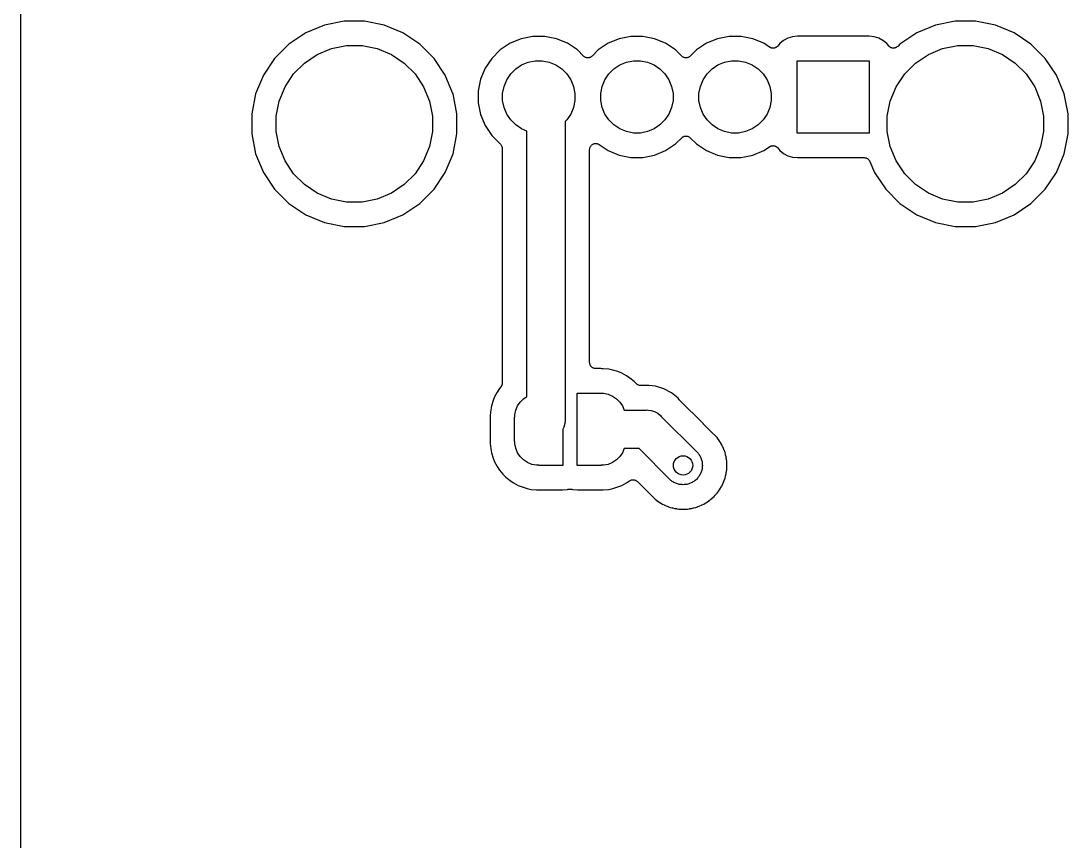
# Model space of a CAD drawing. Extents: x 1.79 to 9.66, y -5.89 to -1.5.
# Drawn here: x 2.297 to 3.154, y -4.829 to -4.158 of the extents above; entities that cross this region are included whole.
import ezdxf

# ---------------------------------------------------------------- set-up
doc = ezdxf.new("R2010")
doc.units = 0
doc.header["$MEASUREMENT"] = 0
doc.layers.add('BLACK', color=7, linetype='CONTINUOUS')

msp = doc.modelspace()

# ---------------------------------------------------------------- linework, layer by layer
at = {"layer": 'BLACK', "linetype": 'CONTINUOUS'}
for p, q in [((2.29684, -5.48115), (2.29684, -1.90989)), ((2.54511, -4.16144), (2.52983, -4.16777)), ((2.56134, -4.15821), (2.54511, -4.16144)), ((2.57788, -4.15821), (2.56134, -4.15821)), ((2.5941, -4.16144), (2.57788, -4.15821)), ((2.60938, -4.16777), (2.5941, -4.16144)), ((3.04511, -4.16144), (3.02983, -4.16777)), ((3.06134, -4.15821), (3.04511, -4.16144)), ((3.07788, -4.15821), (3.06134, -4.15821)), ((3.0941, -4.16144), (3.07788, -4.15821)), ((3.10938, -4.16777), (3.0941, -4.16144)), ((2.52983, -4.16777), (2.51607, -4.17696)), ((2.62314, -4.17696), (2.60938, -4.16777)), ((2.71563, -4.17066), (2.70606, -4.17256)), ((2.72538, -4.17066), (2.71563, -4.17066)), ((2.73495, -4.17256), (2.72538, -4.17066)), ((2.79594, -4.17066), (2.78637, -4.17256)), ((2.8057, -4.17066), (2.79594, -4.17066)), ((2.81527, -4.17256), (2.8057, -4.17066)), ((2.87626, -4.17066), (2.86669, -4.17256)), ((2.88601, -4.17066), (2.87626, -4.17066)), ((2.89558, -4.17256), (2.88601, -4.17066)), ((2.92423, -4.17209), (2.92076, -4.17395)), ((2.928, -4.17095), (2.92423, -4.17209)), ((2.93217, -4.17054), (2.928, -4.17095)), ((2.99073, -4.17054), (2.93217, -4.17054)), ((2.9949, -4.17095), (2.99073, -4.17054)), ((2.99867, -4.17209), (2.9949, -4.17095)), ((3.00214, -4.17395), (2.99867, -4.17209)), ((3.02983, -4.16777), (3.01607, -4.17696)), ((3.12314, -4.17696), (3.10938, -4.16777)), ((2.51607, -4.17696), (2.50438, -4.18866)), ((2.5393, -4.18549), (2.55095, -4.18067)), ((2.55095, -4.18067), (2.56331, -4.17821)), ((2.56331, -4.17821), (2.57591, -4.17821)), ((2.57591, -4.17821), (2.58827, -4.18067)), ((2.58827, -4.18067), (2.59991, -4.18549)), ((2.63483, -4.18866), (2.62314, -4.17696)), ((2.69704, -4.1763), (2.68893, -4.18172)), ((2.70606, -4.17256), (2.69704, -4.1763)), ((2.74396, -4.1763), (2.73495, -4.17256)), ((2.75208, -4.18172), (2.74396, -4.1763)), ((2.77736, -4.1763), (2.76925, -4.18172)), ((2.78637, -4.17256), (2.77736, -4.1763)), ((2.82428, -4.1763), (2.81527, -4.17256)), ((2.83239, -4.18172), (2.82428, -4.1763)), ((2.85767, -4.1763), (2.84956, -4.18172)), ((2.86669, -4.17256), (2.85767, -4.1763)), ((2.90459, -4.1763), (2.89558, -4.17256)), ((2.90938, -4.1795), (2.90459, -4.1763)), ((2.90958, -4.1796), (2.90938, -4.1795)), ((2.90976, -4.17973), (2.90958, -4.1796)), ((2.91001, -4.17983), (2.90976, -4.17973)), ((2.91024, -4.17996), (2.91001, -4.17983)), ((2.91045, -4.18002), (2.91024, -4.17996)), ((2.91066, -4.18011), (2.91045, -4.18002)), ((2.91092, -4.18016), (2.91066, -4.18011)), ((2.91117, -4.18024), (2.91092, -4.18016)), ((2.9114, -4.18026), (2.91117, -4.18024)), ((2.91162, -4.18031), (2.9114, -4.18026)), ((2.91188, -4.18031), (2.91162, -4.18031)), ((2.91214, -4.18034), (2.91188, -4.18031)), ((2.91237, -4.18032), (2.91214, -4.18034)), ((2.91259, -4.18032), (2.91237, -4.18032)), ((2.91285, -4.18027), (2.91259, -4.18032)), ((2.91311, -4.18024), (2.91285, -4.18027)), ((2.91333, -4.18018), (2.91311, -4.18024)), ((2.91355, -4.18014), (2.91333, -4.18018)), ((2.9138, -4.18004), (2.91355, -4.18014)), ((2.91405, -4.17997), (2.9138, -4.18004)), ((2.91425, -4.17986), (2.91405, -4.17997)), ((2.91446, -4.17978), (2.91425, -4.17986)), ((2.91468, -4.17963), (2.91446, -4.17978)), ((2.91491, -4.17951), (2.91468, -4.17963)), ((2.91509, -4.17937), (2.91491, -4.17951)), ((2.91528, -4.17924), (2.91509, -4.17937)), ((2.91547, -4.17906), (2.91528, -4.17924)), ((2.91567, -4.17889), (2.91547, -4.17906)), ((2.91581, -4.17872), (2.91567, -4.17889)), ((2.91598, -4.17856), (2.91581, -4.17872)), ((2.91602, -4.17851), (2.91598, -4.17856)), ((2.91771, -4.17645), (2.91602, -4.17851)), ((2.92076, -4.17395), (2.91771, -4.17645)), ((3.00519, -4.17645), (3.00214, -4.17395)), ((3.00682, -4.17845), (3.00519, -4.17645)), ((3.00699, -4.17861), (3.00682, -4.17845)), ((3.00713, -4.17878), (3.00699, -4.17861)), ((3.00733, -4.17895), (3.00713, -4.17878)), ((3.00751, -4.17914), (3.00733, -4.17895)), ((3.0077, -4.17926), (3.00751, -4.17914)), ((3.00788, -4.17941), (3.0077, -4.17926)), ((3.00811, -4.17953), (3.00788, -4.17941)), ((3.00832, -4.17968), (3.00811, -4.17953)), ((3.00854, -4.17977), (3.00832, -4.17968)), ((3.00874, -4.17988), (3.00854, -4.17977)), ((3.00898, -4.17995), (3.00874, -4.17988)), ((3.00923, -4.18006), (3.00898, -4.17995)), ((3.00945, -4.1801), (3.00923, -4.18006)), ((3.00967, -4.18017), (3.00945, -4.1801)), ((3.00993, -4.1802), (3.00967, -4.18017)), ((3.01018, -4.18025), (3.00993, -4.1802)), ((3.01041, -4.18025), (3.01018, -4.18025)), ((3.01064, -4.18027), (3.01041, -4.18025)), ((3.0109, -4.18025), (3.01064, -4.18027)), ((3.01116, -4.18025), (3.0109, -4.18025)), ((3.01138, -4.18021), (3.01116, -4.18025)), ((3.01161, -4.18019), (3.01138, -4.18021)), ((3.01186, -4.18012), (3.01161, -4.18019)), ((3.01212, -4.18007), (3.01186, -4.18012)), ((3.01233, -4.17998), (3.01212, -4.18007)), ((3.01255, -4.17992), (3.01233, -4.17998)), ((3.01278, -4.1798), (3.01255, -4.17992)), ((3.01302, -4.1797), (3.01278, -4.1798)), ((3.01321, -4.17957), (3.01302, -4.1797)), ((3.01341, -4.17947), (3.01321, -4.17957)), ((3.01362, -4.1793), (3.01341, -4.17947)), ((3.01383, -4.17916), (3.01362, -4.1793)), ((3.014, -4.179), (3.01383, -4.17916)), ((3.01418, -4.17886), (3.014, -4.179)), ((3.01423, -4.17881), (3.01418, -4.17886)), ((3.01607, -4.17696), (3.01423, -4.17881)), ((3.0393, -4.18549), (3.05095, -4.18067)), ((3.05095, -4.18067), (3.06331, -4.17821)), ((3.06331, -4.17821), (3.07591, -4.17821)), ((3.07591, -4.17821), (3.08827, -4.18067)), ((3.08827, -4.18067), (3.09991, -4.18549)), ((3.13483, -4.18866), (3.12314, -4.17696)), ((2.50438, -4.18866), (2.49519, -4.20241)), ((2.52882, -4.1925), (2.5393, -4.18549)), ((2.59991, -4.18549), (2.61039, -4.1925)), ((2.64403, -4.20241), (2.63483, -4.18866)), ((2.68203, -4.18862), (2.67661, -4.19673)), ((2.68893, -4.18172), (2.68203, -4.18862)), ((2.75713, -4.18677), (2.75208, -4.18172)), ((2.75749, -4.18707), (2.75713, -4.18677)), ((2.75785, -4.18737), (2.75749, -4.18707)), ((2.75787, -4.18738), (2.75785, -4.18737)), ((2.75788, -4.18739), (2.75787, -4.18738)), ((2.75829, -4.18761), (2.75788, -4.18739)), ((2.75871, -4.18784), (2.75829, -4.18761)), ((2.75872, -4.18784), (2.75871, -4.18784)), ((2.75874, -4.18785), (2.75872, -4.18784)), ((2.75919, -4.18799), (2.75874, -4.18785)), ((2.75964, -4.18813), (2.75919, -4.18799)), ((2.75966, -4.18813), (2.75964, -4.18813)), ((2.75967, -4.18813), (2.75966, -4.18813)), ((2.76014, -4.18818), (2.75967, -4.18813)), ((2.76061, -4.18823), (2.76014, -4.18818)), ((2.76063, -4.18823), (2.76061, -4.18823)), ((2.76064, -4.18823), (2.76063, -4.18823)), ((2.76111, -4.18819), (2.76064, -4.18823)), ((2.76158, -4.18815), (2.76111, -4.18819)), ((2.7616, -4.18814), (2.76158, -4.18815)), ((2.76162, -4.18814), (2.7616, -4.18814)), ((2.76206, -4.18801), (2.76162, -4.18814)), ((2.76252, -4.18788), (2.76206, -4.18801)), ((2.76253, -4.18787), (2.76252, -4.18788)), ((2.76255, -4.18786), (2.76253, -4.18787)), ((2.76297, -4.18764), (2.76255, -4.18786)), ((2.76338, -4.18743), (2.76297, -4.18764)), ((2.7634, -4.18742), (2.76338, -4.18743)), ((2.76341, -4.18741), (2.7634, -4.18742)), ((2.76378, -4.18711), (2.76341, -4.18741)), ((2.76415, -4.18682), (2.76378, -4.18711)), ((2.76417, -4.18679), (2.76415, -4.18682)), ((2.7642, -4.18677), (2.76417, -4.18679)), ((2.76417, -4.18679), (2.76417, -4.18679)), ((2.76417, -4.18679), (2.76417, -4.18679)), ((2.76925, -4.18172), (2.7642, -4.18677)), ((2.83744, -4.18677), (2.83239, -4.18172)), ((2.8378, -4.18707), (2.83744, -4.18677)), ((2.83817, -4.18737), (2.8378, -4.18707)), ((2.83818, -4.18738), (2.83817, -4.18737)), ((2.83819, -4.18739), (2.83818, -4.18738)), ((2.83861, -4.18761), (2.83819, -4.18739)), ((2.83902, -4.18784), (2.83861, -4.18761)), ((2.83904, -4.18784), (2.83902, -4.18784)), ((2.83905, -4.18785), (2.83904, -4.18784)), ((2.8395, -4.18799), (2.83905, -4.18785)), ((2.83995, -4.18813), (2.8395, -4.18799)), ((2.83997, -4.18813), (2.83995, -4.18813)), ((2.83999, -4.18813), (2.83997, -4.18813)), ((2.84045, -4.18818), (2.83999, -4.18813)), ((2.84092, -4.18823), (2.84045, -4.18818)), ((2.84094, -4.18823), (2.84092, -4.18823)), ((2.84096, -4.18823), (2.84094, -4.18823)), ((2.84142, -4.18819), (2.84096, -4.18823)), ((2.8419, -4.18815), (2.84142, -4.18819)), ((2.84191, -4.18814), (2.8419, -4.18815)), ((2.84193, -4.18814), (2.84191, -4.18814)), ((2.84238, -4.18801), (2.84193, -4.18814)), ((2.84283, -4.18788), (2.84238, -4.18801)), ((2.84285, -4.18787), (2.84283, -4.18788)), ((2.84287, -4.18786), (2.84285, -4.18787)), ((2.84328, -4.18764), (2.84287, -4.18786)), ((2.8437, -4.18743), (2.84328, -4.18764)), ((2.84371, -4.18742), (2.8437, -4.18743)), ((2.84373, -4.18741), (2.84371, -4.18742)), ((2.84409, -4.18711), (2.84373, -4.18741)), ((2.84446, -4.18682), (2.84409, -4.18711)), ((2.84449, -4.18679), (2.84446, -4.18682)), ((2.84451, -4.18677), (2.84449, -4.18679)), ((2.84449, -4.18679), (2.84449, -4.18679)), ((2.84449, -4.18679), (2.84449, -4.18679)), ((2.84956, -4.18172), (2.84451, -4.18677)), ((3.02882, -4.1925), (3.0393, -4.18549)), ((3.09991, -4.18549), (3.11039, -4.1925)), ((3.14403, -4.20241), (3.13483, -4.18866)), ((2.51991, -4.20141), (2.52882, -4.1925)), ((2.61039, -4.1925), (2.6193, -4.20141)), ((2.67661, -4.19673), (2.67288, -4.20574)), ((2.69757, -4.20137), (2.70168, -4.19725)), ((2.70168, -4.19725), (2.70652, -4.19402)), ((2.70652, -4.19402), (2.71189, -4.1918)), ((2.71189, -4.1918), (2.7176, -4.19066)), ((2.7176, -4.19066), (2.72341, -4.19066)), ((2.72341, -4.19066), (2.72912, -4.1918)), ((2.72912, -4.1918), (2.73449, -4.19402)), ((2.73449, -4.19402), (2.73933, -4.19725)), ((2.73933, -4.19725), (2.74344, -4.20137)), ((2.77788, -4.20137), (2.782, -4.19725)), ((2.782, -4.19725), (2.78683, -4.19402)), ((2.78683, -4.19402), (2.79221, -4.1918)), ((2.79221, -4.1918), (2.79791, -4.19066)), ((2.79791, -4.19066), (2.80373, -4.19066)), ((2.80373, -4.19066), (2.80943, -4.1918)), ((2.80943, -4.1918), (2.81481, -4.19402)), ((2.81481, -4.19402), (2.81964, -4.19725)), ((2.81964, -4.19725), (2.82375, -4.20137)), ((2.8582, -4.20137), (2.86231, -4.19725)), ((2.86231, -4.19725), (2.86715, -4.19402)), ((2.86715, -4.19402), (2.87252, -4.1918)), ((2.87252, -4.1918), (2.87823, -4.19066)), ((2.87823, -4.19066), (2.88404, -4.19066)), ((2.88404, -4.19066), (2.88975, -4.1918)), ((2.88975, -4.1918), (2.89512, -4.19402)), ((2.89512, -4.19402), (2.89996, -4.19725)), ((2.89996, -4.19725), (2.90407, -4.20137)), ((2.93192, -4.24972), (2.93192, -4.19066)), ((2.93192, -4.19066), (2.99098, -4.19066)), ((2.99098, -4.19066), (2.99098, -4.24972)), ((3.01991, -4.20141), (3.02882, -4.1925)), ((3.11039, -4.1925), (3.1193, -4.20141)), ((2.49519, -4.20241), (2.48886, -4.21769)), ((2.51291, -4.21188), (2.51991, -4.20141)), ((2.6193, -4.20141), (2.6263, -4.21188)), ((2.64996, -4.21673), (2.64403, -4.20241)), ((2.67288, -4.20574), (2.67098, -4.21531)), ((2.69211, -4.21158), (2.69434, -4.2062)), ((2.69434, -4.2062), (2.69757, -4.20137)), ((2.74344, -4.20137), (2.74667, -4.2062)), ((2.74667, -4.2062), (2.7489, -4.21158)), ((2.77243, -4.21158), (2.77465, -4.2062)), ((2.77465, -4.2062), (2.77788, -4.20137)), ((2.82375, -4.20137), (2.82699, -4.2062)), ((2.82699, -4.2062), (2.82921, -4.21158)), ((2.85274, -4.21158), (2.85497, -4.2062)), ((2.85497, -4.2062), (2.8582, -4.20137)), ((2.90407, -4.20137), (2.9073, -4.2062)), ((2.9073, -4.2062), (2.90953, -4.21158)), ((3.01291, -4.21188), (3.01991, -4.20141)), ((3.1193, -4.20141), (3.1263, -4.21188)), ((3.15036, -4.21769), (3.14403, -4.20241)), ((2.50809, -4.22353), (2.51291, -4.21188)), ((2.6263, -4.21188), (2.63112, -4.22353)), ((2.69098, -4.21728), (2.69211, -4.21158)), ((2.7489, -4.21158), (2.75003, -4.21728)), ((2.77129, -4.21728), (2.77243, -4.21158)), ((2.82921, -4.21158), (2.83035, -4.21728)), ((2.85161, -4.21728), (2.85274, -4.21158)), ((2.90953, -4.21158), (2.91066, -4.21728)), ((3.00809, -4.22353), (3.01291, -4.21188)), ((3.1263, -4.21188), (3.13112, -4.22353)), ((2.48886, -4.21769), (2.48563, -4.23392)), ((2.50563, -4.23589), (2.50809, -4.22353)), ((2.63112, -4.22353), (2.63358, -4.23589)), ((2.65036, -4.21769), (2.64996, -4.21673)), ((2.64996, -4.21673), (2.64996, -4.21673)), ((2.65358, -4.23392), (2.65036, -4.21769)), ((2.67098, -4.21531), (2.67098, -4.22507)), ((2.69098, -4.2231), (2.69098, -4.21728)), ((2.69211, -4.2288), (2.69098, -4.2231)), ((2.75003, -4.2231), (2.7489, -4.2288)), ((2.75003, -4.21728), (2.75003, -4.2231)), ((2.77129, -4.2231), (2.77129, -4.21728)), ((2.77243, -4.2288), (2.77129, -4.2231)), ((2.83035, -4.2231), (2.82921, -4.2288)), ((2.83035, -4.21728), (2.83035, -4.2231)), ((2.85161, -4.2231), (2.85161, -4.21728)), ((2.85274, -4.2288), (2.85161, -4.2231)), ((2.91066, -4.2231), (2.90953, -4.2288)), ((2.91066, -4.21728), (2.91066, -4.2231)), ((3.00563, -4.23589), (3.00809, -4.22353)), ((3.13112, -4.22353), (3.13358, -4.23589)), ((3.15358, -4.23392), (3.15036, -4.21769)), ((2.67098, -4.22507), (2.67288, -4.23464)), ((2.69434, -4.23418), (2.69211, -4.2288)), ((2.7489, -4.2288), (2.74667, -4.23418)), ((2.77465, -4.23418), (2.77243, -4.2288)), ((2.82921, -4.2288), (2.82699, -4.23418)), ((2.85497, -4.23418), (2.85274, -4.2288)), ((2.90953, -4.2288), (2.9073, -4.23418)), ((2.48563, -4.23392), (2.48563, -4.25046)), ((2.50563, -4.24849), (2.50563, -4.23589)), ((2.63358, -4.23589), (2.63358, -4.24849)), ((2.65358, -4.25046), (2.65358, -4.23392)), ((2.67288, -4.23464), (2.67661, -4.24365)), ((2.69757, -4.23901), (2.69434, -4.23418)), ((2.70168, -4.24312), (2.69757, -4.23901)), ((2.74344, -4.23901), (2.74213, -4.24033)), ((2.74213, -4.24033), (2.74213, -4.48503)), ((2.74667, -4.23418), (2.74344, -4.23901)), ((2.77788, -4.23901), (2.77465, -4.23418)), ((2.782, -4.24312), (2.77788, -4.23901)), ((2.82375, -4.23901), (2.81964, -4.24312)), ((2.82699, -4.23418), (2.82375, -4.23901)), ((2.8582, -4.23901), (2.85497, -4.23418)), ((2.86231, -4.24312), (2.8582, -4.23901)), ((2.90407, -4.23901), (2.89996, -4.24312)), ((2.9073, -4.23418), (2.90407, -4.23901)), ((3.00563, -4.24849), (3.00563, -4.23589)), ((3.13358, -4.23589), (3.13358, -4.24849)), ((3.15358, -4.25046), (3.15358, -4.23392)), ((2.50809, -4.26085), (2.50563, -4.24849)), ((2.63358, -4.24849), (2.63112, -4.26085)), ((2.67661, -4.24365), (2.68203, -4.25176)), ((2.70652, -4.24636), (2.70168, -4.24312)), ((2.71063, -4.24806), (2.70652, -4.24636)), ((2.71063, -4.4653), (2.71063, -4.24806)), ((2.78683, -4.24636), (2.782, -4.24312)), ((2.79221, -4.24858), (2.78683, -4.24636)), ((2.79791, -4.24972), (2.79221, -4.24858)), ((2.80943, -4.24858), (2.80373, -4.24972)), ((2.81481, -4.24636), (2.80943, -4.24858)), ((2.81964, -4.24312), (2.81481, -4.24636)), ((2.86715, -4.24636), (2.86231, -4.24312)), ((2.87252, -4.24858), (2.86715, -4.24636)), ((2.87823, -4.24972), (2.87252, -4.24858)), ((2.88975, -4.24858), (2.88404, -4.24972)), ((2.89512, -4.24636), (2.88975, -4.24858)), ((2.89996, -4.24312), (2.89512, -4.24636)), ((3.00809, -4.26085), (3.00563, -4.24849)), ((3.13358, -4.24849), (3.13112, -4.26085)), ((2.48563, -4.25046), (2.48886, -4.26668)), ((2.65036, -4.26668), (2.65358, -4.25046)), ((2.68203, -4.25176), (2.68917, -4.25889)), ((2.80373, -4.24972), (2.79791, -4.24972)), ((2.83239, -4.25866), (2.83744, -4.25361)), ((2.83744, -4.25361), (2.83746, -4.25359)), ((2.83746, -4.25359), (2.83747, -4.25358)), ((2.83747, -4.25358), (2.83749, -4.25356)), ((2.83747, -4.25358), (2.83747, -4.25358)), ((2.83749, -4.25356), (2.83786, -4.25327)), ((2.83786, -4.25327), (2.83822, -4.25297)), ((2.83822, -4.25297), (2.83824, -4.25296)), ((2.83824, -4.25296), (2.83825, -4.25295)), ((2.83825, -4.25295), (2.83867, -4.25274)), ((2.83867, -4.25274), (2.83909, -4.25252)), ((2.83909, -4.25252), (2.8391, -4.25251)), ((2.8391, -4.25251), (2.83912, -4.2525)), ((2.83912, -4.2525), (2.83957, -4.25237)), ((2.83957, -4.25237), (2.84002, -4.25224)), ((2.84002, -4.25224), (2.84004, -4.25224)), ((2.84004, -4.25224), (2.84006, -4.25223)), ((2.84006, -4.25223), (2.84053, -4.25219)), ((2.84053, -4.25219), (2.84099, -4.25215)), ((2.84099, -4.25215), (2.84101, -4.25215)), ((2.84101, -4.25215), (2.84103, -4.25215)), ((2.84103, -4.25215), (2.84149, -4.2522)), ((2.84149, -4.2522), (2.84196, -4.25224)), ((2.84196, -4.25224), (2.84198, -4.25225)), ((2.84198, -4.25225), (2.842, -4.25225)), ((2.842, -4.25225), (2.84245, -4.25239)), ((2.84245, -4.25239), (2.8429, -4.25253)), ((2.8429, -4.25253), (2.84291, -4.25254)), ((2.84291, -4.25254), (2.84293, -4.25254)), ((2.84293, -4.25254), (2.84334, -4.25277)), ((2.84334, -4.25277), (2.84376, -4.25299)), ((2.84376, -4.25299), (2.84377, -4.253)), ((2.84377, -4.253), (2.84379, -4.25301)), ((2.84379, -4.25301), (2.84414, -4.25331)), ((2.84414, -4.25331), (2.84451, -4.25361)), ((2.84451, -4.25361), (2.84956, -4.25866)), ((2.88404, -4.24972), (2.87823, -4.24972)), ((2.99098, -4.24972), (2.93192, -4.24972)), ((3.15036, -4.26668), (3.15358, -4.25046)), ((2.51291, -4.27249), (2.50809, -4.26085)), ((2.63112, -4.26085), (2.6263, -4.27249)), ((2.68917, -4.25889), (2.68918, -4.2589)), ((2.68918, -4.2589), (2.68918, -4.25891)), ((2.68918, -4.25891), (2.68918, -4.25891)), ((2.68918, -4.25891), (2.68921, -4.25894)), ((2.68921, -4.25894), (2.6895, -4.2593)), ((2.6895, -4.2593), (2.68979, -4.25966)), ((2.68979, -4.25966), (2.68981, -4.25968)), ((2.68981, -4.25968), (2.68982, -4.25971)), ((2.68982, -4.25971), (2.69004, -4.26012)), ((2.69004, -4.26012), (2.69025, -4.26052)), ((2.69025, -4.26052), (2.69026, -4.26055)), ((2.69026, -4.26055), (2.69027, -4.26057)), ((2.69027, -4.26057), (2.6904, -4.26102)), ((2.6904, -4.26102), (2.69053, -4.26146)), ((2.69053, -4.26146), (2.69054, -4.26148)), ((2.69054, -4.26148), (2.69054, -4.26151)), ((2.69054, -4.26151), (2.69058, -4.26197)), ((2.69058, -4.26197), (2.69063, -4.26243)), ((2.69063, -4.26243), (2.69063, -4.4543)), ((2.76213, -4.26319), (2.76218, -4.2627)), ((2.76213, -4.26321), (2.76213, -4.26319)), ((2.76213, -4.26326), (2.76213, -4.26321)), ((2.76213, -4.26321), (2.76213, -4.26321)), ((2.76213, -4.26321), (2.76213, -4.26321)), ((2.76213, -4.43748), (2.76213, -4.26326)), ((2.76218, -4.2627), (2.76223, -4.26224)), ((2.76223, -4.26223), (2.76224, -4.26222)), ((2.76223, -4.26224), (2.76223, -4.26223)), ((2.76224, -4.26222), (2.76238, -4.26175)), ((2.76238, -4.26175), (2.76252, -4.26131)), ((2.76252, -4.26131), (2.76253, -4.2613)), ((2.76253, -4.26129), (2.76276, -4.26086)), ((2.76253, -4.2613), (2.76253, -4.26129)), ((2.76276, -4.26086), (2.76299, -4.26045)), ((2.76299, -4.26045), (2.763, -4.26044)), ((2.763, -4.26043), (2.76331, -4.26006)), ((2.763, -4.26044), (2.763, -4.26043)), ((2.76331, -4.26006), (2.76361, -4.2597)), ((2.76361, -4.2597), (2.76362, -4.25969)), ((2.76362, -4.25969), (2.76363, -4.25968)), ((2.76363, -4.25968), (2.764, -4.25939)), ((2.764, -4.25939), (2.76437, -4.25908)), ((2.76437, -4.25908), (2.76438, -4.25908)), ((2.76438, -4.25908), (2.76439, -4.25907)), ((2.76439, -4.25907), (2.76481, -4.25885)), ((2.76481, -4.25885), (2.76523, -4.25863)), ((2.76523, -4.25863), (2.76524, -4.25862)), ((2.76524, -4.25862), (2.76525, -4.25862)), ((2.76525, -4.25862), (2.76571, -4.25849)), ((2.76571, -4.25849), (2.76617, -4.25835)), ((2.76617, -4.25835), (2.76618, -4.25835)), ((2.76618, -4.25835), (2.76619, -4.25834)), ((2.76619, -4.25834), (2.76666, -4.2583)), ((2.76666, -4.2583), (2.76714, -4.25826)), ((2.76714, -4.25826), (2.76715, -4.25826)), ((2.76715, -4.25826), (2.76716, -4.25826)), ((2.76716, -4.25826), (2.76763, -4.25831)), ((2.76763, -4.25831), (2.76811, -4.25835)), ((2.76811, -4.25835), (2.76812, -4.25836)), ((2.76812, -4.25836), (2.76813, -4.25836)), ((2.76813, -4.25836), (2.76859, -4.2585)), ((2.76859, -4.2585), (2.76904, -4.25864)), ((2.76904, -4.25864), (2.76905, -4.25864)), ((2.76905, -4.25864), (2.76906, -4.25865)), ((2.76906, -4.25865), (2.76949, -4.25887)), ((2.76949, -4.25887), (2.7699, -4.2591)), ((2.7699, -4.2591), (2.77736, -4.26408)), ((2.77736, -4.26408), (2.78637, -4.26781)), ((2.81527, -4.26781), (2.82428, -4.26408)), ((2.82428, -4.26408), (2.83239, -4.25866)), ((2.84956, -4.25866), (2.85767, -4.26408)), ((2.85767, -4.26408), (2.86669, -4.26781)), ((2.89558, -4.26781), (2.90459, -4.26408)), ((2.90459, -4.26408), (2.90938, -4.26088)), ((2.90938, -4.26088), (2.90944, -4.26084)), ((2.90944, -4.26084), (2.90964, -4.26074)), ((2.90964, -4.26074), (2.90983, -4.26062)), ((2.90983, -4.26062), (2.91007, -4.26052)), ((2.91007, -4.26052), (2.9103, -4.2604)), ((2.9103, -4.2604), (2.91052, -4.26033)), ((2.91052, -4.26033), (2.91073, -4.26025)), ((2.91073, -4.26025), (2.91099, -4.2602)), ((2.91099, -4.2602), (2.91124, -4.26012)), ((2.91124, -4.26012), (2.91147, -4.26011)), ((2.91147, -4.26011), (2.91169, -4.26006)), ((2.91169, -4.26006), (2.91195, -4.26006)), ((2.91195, -4.26006), (2.91221, -4.26004)), ((2.91221, -4.26004), (2.91244, -4.26007)), ((2.91244, -4.26007), (2.91266, -4.26007)), ((2.91266, -4.26007), (2.91292, -4.26012)), ((2.91292, -4.26012), (2.91318, -4.26015)), ((2.91318, -4.26015), (2.9134, -4.26021)), ((2.9134, -4.26021), (2.91362, -4.26026)), ((2.91362, -4.26026), (2.91386, -4.26036)), ((2.91386, -4.26036), (2.91411, -4.26044)), ((2.91411, -4.26044), (2.91431, -4.26055)), ((2.91431, -4.26055), (2.91452, -4.26063)), ((2.91452, -4.26063), (2.91474, -4.26078)), ((2.91474, -4.26078), (2.91497, -4.26091)), ((2.91497, -4.26091), (2.91514, -4.26105)), ((2.91514, -4.26105), (2.91533, -4.26118)), ((2.91533, -4.26118), (2.91552, -4.26136)), ((2.91552, -4.26136), (2.91572, -4.26153)), ((2.91572, -4.26153), (2.91586, -4.26171)), ((2.91586, -4.26171), (2.91602, -4.26187)), ((2.91602, -4.26187), (2.91771, -4.26393)), ((2.91771, -4.26393), (2.92076, -4.26643)), ((2.92076, -4.26643), (2.92423, -4.26828)), ((3.01291, -4.27249), (3.00809, -4.26085)), ((3.13112, -4.26085), (3.1263, -4.27249)), ((2.48886, -4.26668), (2.49519, -4.28197)), ((2.51991, -4.28297), (2.51291, -4.27249)), ((2.6263, -4.27249), (2.6193, -4.28297)), ((2.64403, -4.28197), (2.65036, -4.26668)), ((2.78637, -4.26781), (2.79594, -4.26972)), ((2.79594, -4.26972), (2.8057, -4.26972)), ((2.8057, -4.26972), (2.81527, -4.26781)), ((2.86669, -4.26781), (2.87626, -4.26972)), ((2.87626, -4.26972), (2.88601, -4.26972)), ((2.88601, -4.26972), (2.89558, -4.26781)), ((2.92423, -4.26828), (2.928, -4.26943)), ((2.928, -4.26943), (2.93217, -4.26984)), ((2.93217, -4.26984), (2.98682, -4.26984)), ((2.98682, -4.26984), (2.98685, -4.26984)), ((2.98685, -4.26984), (2.98685, -4.26984)), ((2.98685, -4.26984), (2.98685, -4.26984)), ((2.98685, -4.26984), (2.98689, -4.26984)), ((2.98689, -4.26984), (2.98736, -4.26989)), ((2.98736, -4.26989), (2.98782, -4.26994)), ((2.98782, -4.26994), (2.98784, -4.26994)), ((2.98784, -4.26994), (2.98786, -4.26995)), ((2.98786, -4.26995), (2.98831, -4.27009)), ((2.98831, -4.27009), (2.98875, -4.27022)), ((2.98875, -4.27022), (2.98877, -4.27024)), ((2.98877, -4.27024), (2.98879, -4.27024)), ((2.98879, -4.27024), (2.9892, -4.27047)), ((2.9892, -4.27047), (2.98961, -4.27069)), ((2.98961, -4.27069), (2.98963, -4.2707)), ((2.98963, -4.2707), (2.98965, -4.27071)), ((2.98965, -4.27071), (2.99, -4.27101)), ((2.99, -4.27101), (2.99036, -4.27131)), ((2.99036, -4.27131), (2.99038, -4.27133)), ((2.99038, -4.27133), (2.99039, -4.27134)), ((2.99039, -4.27134), (2.99069, -4.2717)), ((2.99069, -4.2717), (2.99098, -4.27206)), ((2.99098, -4.27206), (2.99099, -4.27208)), ((2.99099, -4.27208), (2.99101, -4.2721)), ((2.99101, -4.2721), (2.99122, -4.27251)), ((2.99122, -4.27251), (2.99144, -4.27292)), ((2.99144, -4.27292), (2.99519, -4.28197)), ((3.01991, -4.28297), (3.01291, -4.27249)), ((3.1263, -4.27249), (3.1193, -4.28297)), ((3.14403, -4.28197), (3.15036, -4.26668)), ((2.49519, -4.28197), (2.50438, -4.29572)), ((2.52882, -4.29188), (2.51991, -4.28297)), ((2.6193, -4.28297), (2.61039, -4.29188)), ((2.63483, -4.29572), (2.64403, -4.28197)), ((2.99519, -4.28197), (3.00438, -4.29572)), ((3.02882, -4.29188), (3.01991, -4.28297)), ((3.1193, -4.28297), (3.11039, -4.29188)), ((3.13483, -4.29572), (3.14403, -4.28197)), ((2.5393, -4.29888), (2.52882, -4.29188)), ((2.61039, -4.29188), (2.59991, -4.29888)), ((3.0393, -4.29888), (3.02882, -4.29188)), ((3.11039, -4.29188), (3.09991, -4.29888)), ((2.50438, -4.29572), (2.51607, -4.30742)), ((2.55095, -4.30371), (2.5393, -4.29888)), ((2.59991, -4.29888), (2.58827, -4.30371)), ((2.62314, -4.30742), (2.63483, -4.29572)), ((3.00438, -4.29572), (3.01607, -4.30742)), ((3.05095, -4.30371), (3.0393, -4.29888)), ((3.09991, -4.29888), (3.08827, -4.30371)), ((3.12314, -4.30742), (3.13483, -4.29572)), ((2.51607, -4.30742), (2.52983, -4.31661)), ((2.56331, -4.30617), (2.55095, -4.30371)), ((2.57591, -4.30617), (2.56331, -4.30617)), ((2.58827, -4.30371), (2.57591, -4.30617)), ((2.60938, -4.31661), (2.62314, -4.30742)), ((3.01607, -4.30742), (3.02983, -4.31661)), ((3.06331, -4.30617), (3.05095, -4.30371)), ((3.07591, -4.30617), (3.06331, -4.30617)), ((3.08827, -4.30371), (3.07591, -4.30617)), ((3.10938, -4.31661), (3.12314, -4.30742)), ((2.52983, -4.31661), (2.54511, -4.32294)), ((2.5941, -4.32294), (2.60938, -4.31661)), ((3.02983, -4.31661), (3.04511, -4.32294)), ((3.0941, -4.32294), (3.10938, -4.31661)), ((2.54511, -4.32294), (2.56134, -4.32617)), ((2.56134, -4.32617), (2.57788, -4.32617)), ((2.57788, -4.32617), (2.5941, -4.32294)), ((3.04511, -4.32294), (3.06134, -4.32617)), ((3.06134, -4.32617), (3.07788, -4.32617)), ((3.07788, -4.32617), (3.0941, -4.32294)), ((2.76217, -4.43795), (2.76213, -4.43748)), ((2.76221, -4.43841), (2.76217, -4.43795)), ((2.76222, -4.43843), (2.76221, -4.43841)), ((2.76222, -4.43845), (2.76222, -4.43843)), ((2.76236, -4.4389), (2.76222, -4.43845)), ((2.76249, -4.43935), (2.76236, -4.4389)), ((2.7625, -4.43937), (2.76249, -4.43935)), ((2.7625, -4.43938), (2.7625, -4.43937)), ((2.76272, -4.4398), (2.7625, -4.43938)), ((2.76294, -4.44022), (2.76272, -4.4398)), ((2.76295, -4.44023), (2.76294, -4.44022)), ((2.76296, -4.44024), (2.76295, -4.44023)), ((2.76326, -4.44061), (2.76296, -4.44024)), ((2.76355, -4.44098), (2.76326, -4.44061)), ((2.76357, -4.44099), (2.76355, -4.44098)), ((2.76358, -4.441), (2.76357, -4.44099)), ((2.76394, -4.4413), (2.76358, -4.441)), ((2.7643, -4.4416), (2.76394, -4.4413)), ((2.76432, -4.44161), (2.7643, -4.4416)), ((2.76433, -4.44162), (2.76432, -4.44161)), ((2.76474, -4.44185), (2.76433, -4.44162)), ((2.76516, -4.44207), (2.76474, -4.44185)), ((2.76517, -4.44208), (2.76516, -4.44207)), ((2.76519, -4.44209), (2.76517, -4.44208)), ((2.76564, -4.44223), (2.76519, -4.44209)), ((2.76609, -4.44237), (2.76564, -4.44223)), ((2.7661, -4.44237), (2.76609, -4.44237)), ((2.76612, -4.44238), (2.7661, -4.44237)), ((2.76659, -4.44242), (2.76612, -4.44238)), ((2.76706, -4.44248), (2.76659, -4.44242)), ((2.76709, -4.44248), (2.76706, -4.44248)), ((2.76713, -4.44248), (2.76709, -4.44248)), ((2.76709, -4.44248), (2.76709, -4.44248)), ((2.76709, -4.44248), (2.76709, -4.44248)), ((2.77141, -4.44248), (2.76713, -4.44248)), ((2.77213, -4.44255), (2.77141, -4.44248)), ((2.77234, -4.44255), (2.77213, -4.44255)), ((2.77255, -4.44257), (2.77234, -4.44255)), ((2.77262, -4.44257), (2.77255, -4.44257)), ((2.77334, -4.44257), (2.77262, -4.44257)), ((2.77775, -4.44301), (2.77334, -4.44257)), ((2.78105, -4.44366), (2.77775, -4.44301)), ((2.78529, -4.44495), (2.78105, -4.44366)), ((2.78841, -4.44624), (2.78529, -4.44495)), ((2.79232, -4.44833), (2.78841, -4.44624)), ((2.6906, -4.4548), (2.69055, -4.45507)), ((2.69061, -4.45459), (2.6906, -4.4548)), ((2.69063, -4.45437), (2.69061, -4.45459)), ((2.69063, -4.4543), (2.69063, -4.45437)), ((2.79512, -4.4502), (2.79232, -4.44833)), ((2.79854, -4.45301), (2.79512, -4.4502)), ((2.80044, -4.45491), (2.79854, -4.45301)), ((2.8008, -4.45521), (2.80044, -4.45491)), ((2.68652, -4.46162), (2.68443, -4.46553)), ((2.68839, -4.45882), (2.68652, -4.46162)), ((2.68949, -4.45747), (2.68839, -4.45882)), ((2.68962, -4.45729), (2.68949, -4.45747)), ((2.68976, -4.45713), (2.68962, -4.45729)), ((2.68989, -4.45689), (2.68976, -4.45713)), ((2.69004, -4.45666), (2.68989, -4.45689)), ((2.69012, -4.45646), (2.69004, -4.45666)), ((2.69023, -4.45627), (2.69012, -4.45646)), ((2.69031, -4.45601), (2.69023, -4.45627)), ((2.69041, -4.45576), (2.69031, -4.45601)), ((2.69045, -4.45555), (2.69041, -4.45576)), ((2.69052, -4.45534), (2.69045, -4.45555)), ((2.69055, -4.45507), (2.69052, -4.45534)), ((2.75197, -4.52165), (2.75197, -4.4626)), ((2.75197, -4.4626), (2.77165, -4.4626)), ((2.77165, -4.4626), (2.77165, -4.46269)), ((2.77165, -4.46269), (2.77358, -4.46269)), ((2.77358, -4.46269), (2.77737, -4.46345)), ((2.77737, -4.46345), (2.78093, -4.46492)), ((2.80115, -4.4555), (2.8008, -4.45521)), ((2.80118, -4.45552), (2.80115, -4.4555)), ((2.8012, -4.45553), (2.80118, -4.45552)), ((2.8016, -4.45575), (2.8012, -4.45553)), ((2.80201, -4.45597), (2.8016, -4.45575)), ((2.80203, -4.45598), (2.80201, -4.45597)), ((2.80206, -4.45599), (2.80203, -4.45598)), ((2.8025, -4.45613), (2.80206, -4.45599)), ((2.80294, -4.45627), (2.8025, -4.45613)), ((2.80297, -4.45627), (2.80294, -4.45627)), ((2.80299, -4.45628), (2.80297, -4.45627)), ((2.80345, -4.45633), (2.80299, -4.45628)), ((2.80391, -4.45638), (2.80345, -4.45633)), ((2.80396, -4.45638), (2.80391, -4.45638)), ((2.80398, -4.45638), (2.80396, -4.45638)), ((2.80396, -4.45638), (2.80396, -4.45638)), ((2.80396, -4.45638), (2.80396, -4.45638)), ((2.80705, -4.45638), (2.80398, -4.45638)), ((2.80726, -4.45636), (2.80705, -4.45638)), ((2.80747, -4.45636), (2.80726, -4.45636)), ((2.80754, -4.45635), (2.80747, -4.45636)), ((2.80906, -4.45621), (2.80754, -4.45635)), ((2.81057, -4.45635), (2.80906, -4.45621)), ((2.81606, -4.4569), (2.81057, -4.45635)), ((2.81057, -4.45635), (2.81057, -4.45635)), ((2.8228, -4.45894), (2.81606, -4.4569)), ((2.82901, -4.46226), (2.8228, -4.45894)), ((2.83446, -4.46673), (2.82901, -4.46226)), ((2.68314, -4.46864), (2.68185, -4.47288)), ((2.68443, -4.46553), (2.68314, -4.46864)), ((2.70311, -4.473), (2.70526, -4.4698)), ((2.70526, -4.4698), (2.70798, -4.46707)), ((2.70798, -4.46707), (2.71063, -4.4653)), ((2.78093, -4.46492), (2.78414, -4.46707)), ((2.78414, -4.46707), (2.78687, -4.4698)), ((2.78687, -4.4698), (2.78901, -4.473)), ((2.83542, -4.4679), (2.83446, -4.46673)), ((2.83557, -4.46805), (2.83542, -4.4679)), ((2.8357, -4.46821), (2.83557, -4.46805)), ((2.83575, -4.46826), (2.8357, -4.46821)), ((2.85527, -4.48778), (2.83575, -4.46826)), ((2.6812, -4.47619), (2.68076, -4.4806)), ((2.68076, -4.4806), (2.68076, -4.48132)), ((2.68185, -4.47288), (2.6812, -4.47619)), ((2.70088, -4.48035), (2.70164, -4.47657)), ((2.70088, -4.48228), (2.70088, -4.48035)), ((2.70164, -4.47657), (2.70311, -4.473)), ((2.78901, -4.473), (2.79041, -4.47638)), ((2.79041, -4.47638), (2.80828, -4.47638)), ((2.80828, -4.47638), (2.80906, -4.4763)), ((2.80906, -4.4763), (2.80983, -4.47638)), ((2.80983, -4.47638), (2.80983, -4.47638)), ((2.80983, -4.47638), (2.81214, -4.47661)), ((2.81214, -4.47661), (2.81511, -4.47751)), ((2.81511, -4.47751), (2.81785, -4.47897)), ((2.81785, -4.47897), (2.82024, -4.48094)), ((2.68074, -4.48181), (2.68067, -4.48253)), ((2.68067, -4.48253), (2.68067, -4.50172)), ((2.68076, -4.48139), (2.68074, -4.4816)), ((2.68074, -4.4816), (2.68074, -4.48181)), ((2.68076, -4.48132), (2.68076, -4.48139)), ((2.70079, -4.50197), (2.70079, -4.48228)), ((2.70079, -4.48228), (2.70088, -4.48228)), ((2.7419, -4.48734), (2.741, -4.49031)), ((2.74213, -4.48503), (2.7419, -4.48734)), ((2.82024, -4.48094), (2.82074, -4.48154)), ((2.82074, -4.48154), (2.85027, -4.51106)), ((2.85527, -4.48779), (2.85527, -4.48778)), ((2.86102, -4.49353), (2.85527, -4.48779)), ((2.741, -4.49031), (2.74016, -4.49188)), ((2.74016, -4.49188), (2.74016, -4.52165)), ((2.86102, -4.49354), (2.86102, -4.49353)), ((2.86635, -4.49887), (2.86102, -4.49354)), ((2.68067, -4.50172), (2.68074, -4.50244)), ((2.68074, -4.50244), (2.68074, -4.50251)), ((2.68074, -4.50251), (2.68074, -4.50272)), ((2.68074, -4.50272), (2.68076, -4.50293)), ((2.68076, -4.50293), (2.68076, -4.50365)), ((2.68076, -4.50365), (2.6812, -4.50806)), ((2.70088, -4.50197), (2.70079, -4.50197)), ((2.70088, -4.5039), (2.70088, -4.50197)), ((2.70164, -4.50768), (2.70088, -4.5039)), ((2.86719, -4.50013), (2.86635, -4.49887)), ((2.86733, -4.50029), (2.86719, -4.50013)), ((2.86744, -4.50047), (2.86733, -4.50029)), ((2.86749, -4.50052), (2.86744, -4.50047)), ((2.86845, -4.5017), (2.86749, -4.50052)), ((2.86917, -4.50304), (2.86845, -4.5017)), ((2.86928, -4.50321), (2.86917, -4.50304)), ((2.86938, -4.5034), (2.86928, -4.50321)), ((2.86942, -4.50346), (2.86938, -4.5034)), ((2.87026, -4.50472), (2.86942, -4.50346)), ((2.87084, -4.50612), (2.87026, -4.50472)), ((2.87094, -4.50631), (2.87084, -4.50612)), ((2.87102, -4.50651), (2.87094, -4.50631)), ((2.6812, -4.50806), (2.68185, -4.51137)), ((2.68185, -4.51137), (2.68314, -4.51561)), ((2.70311, -4.51125), (2.70164, -4.50768)), ((2.70526, -4.51446), (2.70311, -4.51125)), ((2.70798, -4.51719), (2.70526, -4.51446)), ((2.78687, -4.51446), (2.78414, -4.51719)), ((2.78901, -4.51125), (2.78687, -4.51446)), ((2.79041, -4.50787), (2.78901, -4.51125)), ((2.80253, -4.50787), (2.79041, -4.50787)), ((2.82799, -4.53334), (2.80253, -4.50787)), ((2.85027, -4.51106), (2.85027, -4.51107)), ((2.85027, -4.51107), (2.85081, -4.51161)), ((2.85081, -4.51161), (2.85125, -4.51226)), ((2.85125, -4.51226), (2.85174, -4.51286)), ((2.85174, -4.51286), (2.85211, -4.51355)), ((2.85211, -4.51355), (2.85254, -4.51419)), ((2.85254, -4.51419), (2.85284, -4.51491)), ((2.85284, -4.51491), (2.8532, -4.5156)), ((2.87105, -4.50657), (2.87102, -4.50651)), ((2.87177, -4.50791), (2.87105, -4.50657)), ((2.87221, -4.50936), (2.87177, -4.50791)), ((2.87229, -4.50955), (2.87221, -4.50936)), ((2.87235, -4.50976), (2.87229, -4.50955)), ((2.87238, -4.50982), (2.87235, -4.50976)), ((2.87296, -4.51123), (2.87238, -4.50982)), ((2.87325, -4.51272), (2.87296, -4.51123)), ((2.87331, -4.51292), (2.87325, -4.51272)), ((2.87335, -4.51313), (2.87331, -4.51292)), ((2.87337, -4.51319), (2.87335, -4.51313)), ((2.87381, -4.51465), (2.87337, -4.51319)), ((2.87396, -4.51616), (2.87381, -4.51465)), ((2.68314, -4.51561), (2.68443, -4.51872)), ((2.68443, -4.51872), (2.68652, -4.52263)), ((2.68652, -4.52263), (2.68839, -4.52543)), ((2.71119, -4.51933), (2.70798, -4.51719)), ((2.71476, -4.52081), (2.71119, -4.51933)), ((2.71854, -4.52156), (2.71476, -4.52081)), ((2.72047, -4.52156), (2.71854, -4.52156)), ((2.72047, -4.52165), (2.72047, -4.52156)), ((2.74016, -4.52165), (2.72047, -4.52165)), ((2.77165, -4.52165), (2.75197, -4.52165)), ((2.77358, -4.52156), (2.77165, -4.52156)), ((2.77165, -4.52156), (2.77165, -4.52165)), ((2.77737, -4.52081), (2.77358, -4.52156)), ((2.78093, -4.51933), (2.77737, -4.52081)), ((2.78414, -4.51719), (2.78093, -4.51933)), ((2.8532, -4.5156), (2.85343, -4.51634)), ((2.85343, -4.51634), (2.85373, -4.51706)), ((2.85373, -4.51706), (2.85388, -4.51782)), ((2.85388, -4.51782), (2.8541, -4.51857)), ((2.8541, -4.51857), (2.85418, -4.51934)), ((2.85418, -4.51934), (2.85433, -4.5201)), ((2.85433, -4.5232), (2.85418, -4.52397)), ((2.85433, -4.5201), (2.85433, -4.52088)), ((2.85433, -4.52088), (2.85441, -4.52165)), ((2.85441, -4.52165), (2.85433, -4.52243)), ((2.85433, -4.52243), (2.85433, -4.5232)), ((2.874, -4.51636), (2.87396, -4.51616)), ((2.87402, -4.51657), (2.874, -4.51636)), ((2.87403, -4.51664), (2.87402, -4.51657)), ((2.87433, -4.51813), (2.87403, -4.51664)), ((2.87433, -4.51965), (2.87433, -4.51813)), ((2.87435, -4.51986), (2.87433, -4.51965)), ((2.87433, -4.52358), (2.87435, -4.52338)), ((2.87433, -4.52365), (2.87433, -4.52358)), ((2.87435, -4.52007), (2.87435, -4.51986)), ((2.87435, -4.52014), (2.87435, -4.52007)), ((2.8745, -4.52165), (2.87435, -4.52014)), ((2.87435, -4.52316), (2.8745, -4.52165)), ((2.87435, -4.52338), (2.87435, -4.52316)), ((2.68839, -4.52543), (2.6912, -4.52886)), ((2.6912, -4.52886), (2.69358, -4.53124)), ((2.69358, -4.53124), (2.69701, -4.53405)), ((2.85081, -4.53169), (2.85026, -4.53224)), ((2.85125, -4.53105), (2.85081, -4.53169)), ((2.85174, -4.53044), (2.85125, -4.53105)), ((2.85211, -4.52976), (2.85174, -4.53044)), ((2.85254, -4.52911), (2.85211, -4.52976)), ((2.85284, -4.52839), (2.85254, -4.52911)), ((2.8532, -4.52771), (2.85284, -4.52839)), ((2.85343, -4.52697), (2.8532, -4.52771)), ((2.85373, -4.52625), (2.85343, -4.52697)), ((2.85388, -4.52548), (2.85373, -4.52625)), ((2.8541, -4.52474), (2.85388, -4.52548)), ((2.85418, -4.52397), (2.8541, -4.52474)), ((2.87238, -4.53349), (2.87296, -4.53208)), ((2.87296, -4.53208), (2.87325, -4.53059)), ((2.87325, -4.53059), (2.87327, -4.53052)), ((2.87327, -4.53052), (2.87333, -4.53032)), ((2.87333, -4.53032), (2.87337, -4.53011)), ((2.87337, -4.53011), (2.87381, -4.52866)), ((2.87381, -4.52866), (2.87396, -4.52715)), ((2.87396, -4.52715), (2.87397, -4.52708)), ((2.87397, -4.52708), (2.87401, -4.52687)), ((2.87401, -4.52687), (2.87403, -4.52667)), ((2.87403, -4.52667), (2.87433, -4.52517)), ((2.87433, -4.52517), (2.87433, -4.52365)), ((2.69701, -4.53405), (2.69981, -4.53592)), ((2.69981, -4.53592), (2.70372, -4.53801)), ((2.70372, -4.53801), (2.70683, -4.5393)), ((2.70683, -4.5393), (2.71107, -4.54059)), ((2.71107, -4.54059), (2.71438, -4.54125)), ((2.77775, -4.54125), (2.78105, -4.54059)), ((2.78105, -4.54059), (2.78529, -4.5393)), ((2.78529, -4.5393), (2.78841, -4.53801)), ((2.78841, -4.53801), (2.79232, -4.53592)), ((2.79232, -4.53592), (2.79489, -4.5342)), ((2.79489, -4.5342), (2.79491, -4.53419)), ((2.79491, -4.53419), (2.79495, -4.53417)), ((2.79491, -4.53419), (2.79491, -4.53419)), ((2.79491, -4.53419), (2.79491, -4.53419)), ((2.79495, -4.53417), (2.79536, -4.53395)), ((2.79536, -4.53395), (2.79578, -4.53373)), ((2.79578, -4.53373), (2.79579, -4.53373)), ((2.79579, -4.53373), (2.79581, -4.53372)), ((2.79581, -4.53372), (2.79626, -4.53359)), ((2.79626, -4.53359), (2.79671, -4.53345)), ((2.79671, -4.53345), (2.79673, -4.53345)), ((2.79673, -4.53345), (2.79675, -4.53345)), ((2.79675, -4.53345), (2.79722, -4.53341)), ((2.79722, -4.53341), (2.79768, -4.53336)), ((2.79768, -4.53336), (2.7977, -4.53336)), ((2.7977, -4.53336), (2.79772, -4.53336)), ((2.79772, -4.53336), (2.79818, -4.53341)), ((2.79818, -4.53341), (2.79865, -4.53346)), ((2.79865, -4.53346), (2.79867, -4.53347)), ((2.79867, -4.53347), (2.79869, -4.53347)), ((2.79869, -4.53347), (2.79914, -4.53361)), ((2.79914, -4.53361), (2.79959, -4.53375)), ((2.79959, -4.53375), (2.7996, -4.53376)), ((2.7996, -4.53376), (2.79962, -4.53376)), ((2.79962, -4.53376), (2.80004, -4.53399)), ((2.80004, -4.53399), (2.80045, -4.53421)), ((2.80045, -4.53421), (2.80046, -4.53422)), ((2.80046, -4.53422), (2.80048, -4.53423)), ((2.80048, -4.53423), (2.80084, -4.53453)), ((2.80084, -4.53453), (2.8012, -4.53483)), ((2.8012, -4.53483), (2.81579, -4.54942)), ((2.82854, -4.53389), (2.82799, -4.53334)), ((2.82799, -4.53334), (2.82799, -4.53334)), ((2.82919, -4.53432), (2.82854, -4.53389)), ((2.82979, -4.53481), (2.82919, -4.53432)), ((2.83048, -4.53518), (2.82979, -4.53481)), ((2.83112, -4.53561), (2.83048, -4.53518)), ((2.83184, -4.53591), (2.83112, -4.53561)), ((2.83253, -4.53627), (2.83184, -4.53591)), ((2.83327, -4.5365), (2.83253, -4.53627)), ((2.83399, -4.5368), (2.83327, -4.5365)), ((2.83475, -4.53695), (2.83399, -4.5368)), ((2.8355, -4.53717), (2.83475, -4.53695)), ((2.83627, -4.53725), (2.8355, -4.53717)), ((2.83703, -4.5374), (2.83627, -4.53725)), ((2.83781, -4.5374), (2.83703, -4.5374)), ((2.83858, -4.53748), (2.83781, -4.5374)), ((2.83936, -4.5374), (2.83858, -4.53748)), ((2.84013, -4.5374), (2.83936, -4.5374)), ((2.8409, -4.53725), (2.84013, -4.5374)), ((2.84167, -4.53717), (2.8409, -4.53725)), ((2.84241, -4.53695), (2.84167, -4.53717)), ((2.84318, -4.5368), (2.84241, -4.53695)), ((2.84389, -4.5365), (2.84318, -4.5368)), ((2.84464, -4.53627), (2.84389, -4.5365)), ((2.84532, -4.53591), (2.84464, -4.53627)), ((2.84604, -4.53561), (2.84532, -4.53591)), ((2.84669, -4.53518), (2.84604, -4.53561)), ((2.84737, -4.53481), (2.84669, -4.53518)), ((2.84797, -4.53432), (2.84737, -4.53481)), ((2.84862, -4.53389), (2.84797, -4.53432)), ((2.84917, -4.53334), (2.84862, -4.53389)), ((2.84977, -4.53284), (2.84917, -4.53334)), ((2.85026, -4.53224), (2.84977, -4.53284)), ((2.86845, -4.54161), (2.86917, -4.54027)), ((2.86917, -4.54027), (2.8692, -4.54021)), ((2.8692, -4.54021), (2.86932, -4.54004)), ((2.86932, -4.54004), (2.86942, -4.53985)), ((2.86942, -4.53985), (2.87026, -4.53859)), ((2.87026, -4.53859), (2.87084, -4.53718)), ((2.87084, -4.53718), (2.87087, -4.53712)), ((2.87087, -4.53712), (2.87097, -4.53693)), ((2.87097, -4.53693), (2.87105, -4.53674)), ((2.87105, -4.53674), (2.87177, -4.5354)), ((2.87177, -4.5354), (2.87221, -4.53395)), ((2.87221, -4.53395), (2.87223, -4.53388)), ((2.87223, -4.53388), (2.87231, -4.53369)), ((2.87231, -4.53369), (2.87238, -4.53349)), ((2.71438, -4.54125), (2.71879, -4.54168)), ((2.71879, -4.54168), (2.71951, -4.54168)), ((2.71951, -4.54168), (2.71958, -4.54168)), ((2.71958, -4.54168), (2.71979, -4.5417)), ((2.71979, -4.5417), (2.72, -4.5417)), ((2.72, -4.5417), (2.72072, -4.54177)), ((2.72072, -4.54177), (2.73991, -4.54177)), ((2.73991, -4.54177), (2.74408, -4.54136)), ((2.74408, -4.54136), (2.74461, -4.5412)), ((2.74461, -4.5412), (2.74462, -4.5412)), ((2.74462, -4.5412), (2.74462, -4.5412)), ((2.74462, -4.5412), (2.74463, -4.5412)), ((2.74463, -4.5412), (2.74468, -4.54118)), ((2.74468, -4.54118), (2.74513, -4.5411)), ((2.74513, -4.5411), (2.74558, -4.54101)), ((2.74558, -4.54101), (2.74561, -4.54101)), ((2.74561, -4.54101), (2.74564, -4.54101)), ((2.74564, -4.54101), (2.7461, -4.54101)), ((2.7461, -4.54101), (2.74656, -4.54101)), ((2.74656, -4.54101), (2.74659, -4.54102)), ((2.74659, -4.54102), (2.74661, -4.54102)), ((2.74661, -4.54102), (2.74706, -4.54111)), ((2.74706, -4.54111), (2.74751, -4.5412)), ((2.74751, -4.5412), (2.74805, -4.54136)), ((2.74805, -4.54136), (2.75221, -4.54177)), ((2.75221, -4.54177), (2.77141, -4.54177)), ((2.77141, -4.54177), (2.77213, -4.5417)), ((2.77213, -4.5417), (2.7722, -4.5417)), ((2.7722, -4.5417), (2.77241, -4.5417)), ((2.77241, -4.5417), (2.77262, -4.54168)), ((2.77262, -4.54168), (2.77334, -4.54168)), ((2.77334, -4.54168), (2.77775, -4.54125)), ((2.86137, -4.54942), (2.86245, -4.54835)), ((2.86245, -4.54835), (2.8625, -4.5483)), ((2.8625, -4.5483), (2.86266, -4.54817)), ((2.86266, -4.54817), (2.86281, -4.54802)), ((2.86281, -4.54802), (2.86398, -4.54705)), ((2.86398, -4.54705), (2.86495, -4.54588)), ((2.86495, -4.54588), (2.86499, -4.54583)), ((2.86499, -4.54583), (2.86514, -4.54568)), ((2.86514, -4.54568), (2.86528, -4.54552)), ((2.86528, -4.54552), (2.86635, -4.54444)), ((2.86635, -4.54444), (2.86719, -4.54318)), ((2.86719, -4.54318), (2.86723, -4.54312)), ((2.86723, -4.54312), (2.86737, -4.54296)), ((2.86737, -4.54296), (2.86749, -4.54278)), ((2.86749, -4.54278), (2.86845, -4.54161)), ((2.81579, -4.54942), (2.81706, -4.55026)), ((2.81706, -4.55026), (2.81712, -4.5503)), ((2.81712, -4.5503), (2.81728, -4.55044)), ((2.81728, -4.55044), (2.81745, -4.55056)), ((2.81745, -4.55056), (2.81863, -4.55152)), ((2.81863, -4.55152), (2.81997, -4.55224)), ((2.81997, -4.55224), (2.82003, -4.55227)), ((2.82003, -4.55227), (2.8202, -4.55239)), ((2.8202, -4.55239), (2.82039, -4.55249)), ((2.82039, -4.55249), (2.82165, -4.55333)), ((2.82165, -4.55333), (2.82305, -4.55391)), ((2.82305, -4.55391), (2.82312, -4.55394)), ((2.82312, -4.55394), (2.8233, -4.55404)), ((2.8233, -4.55404), (2.8235, -4.55412)), ((2.8235, -4.55412), (2.82484, -4.55484)), ((2.82484, -4.55484), (2.82629, -4.55528)), ((2.82629, -4.55528), (2.82636, -4.5553)), ((2.82636, -4.5553), (2.82655, -4.55538)), ((2.82655, -4.55538), (2.82675, -4.55545)), ((2.82675, -4.55545), (2.82816, -4.55603)), ((2.82816, -4.55603), (2.82965, -4.55632)), ((2.82965, -4.55632), (2.82971, -4.55634)), ((2.82971, -4.55634), (2.82992, -4.5564)), ((2.82992, -4.5564), (2.83012, -4.55644)), ((2.83012, -4.55644), (2.83157, -4.55688)), ((2.83157, -4.55688), (2.83309, -4.55703)), ((2.83309, -4.55703), (2.83316, -4.55704)), ((2.83316, -4.55704), (2.83336, -4.55708)), ((2.83336, -4.55708), (2.83357, -4.55711)), ((2.83357, -4.55711), (2.83506, -4.5574)), ((2.83506, -4.5574), (2.83658, -4.5574)), ((2.83658, -4.5574), (2.83665, -4.5574)), ((2.83665, -4.5574), (2.83686, -4.55743)), ((2.83686, -4.55743), (2.83707, -4.55743)), ((2.83707, -4.55743), (2.83858, -4.55757)), ((2.83858, -4.55757), (2.84009, -4.55743)), ((2.84009, -4.55743), (2.84016, -4.55742)), ((2.84016, -4.55742), (2.84037, -4.55742)), ((2.84037, -4.55742), (2.84058, -4.5574)), ((2.84058, -4.5574), (2.8421, -4.5574)), ((2.8421, -4.5574), (2.84359, -4.55711)), ((2.84359, -4.55711), (2.84366, -4.55709)), ((2.84366, -4.55709), (2.84387, -4.55707)), ((2.84387, -4.55707), (2.84408, -4.55703)), ((2.84408, -4.55703), (2.84559, -4.55688)), ((2.84559, -4.55688), (2.84704, -4.55644)), ((2.84704, -4.55644), (2.84711, -4.55642)), ((2.84711, -4.55642), (2.84732, -4.55639)), ((2.84732, -4.55639), (2.84752, -4.55632)), ((2.84752, -4.55632), (2.84901, -4.55603)), ((2.84901, -4.55603), (2.85041, -4.55545)), ((2.85041, -4.55545), (2.85048, -4.55542)), ((2.85048, -4.55542), (2.85068, -4.55536)), ((2.85068, -4.55536), (2.85088, -4.55528)), ((2.85088, -4.55528), (2.85233, -4.55484)), ((2.85233, -4.55484), (2.85367, -4.55412)), ((2.85367, -4.55412), (2.85373, -4.55409)), ((2.85373, -4.55409), (2.85393, -4.55401)), ((2.85393, -4.55401), (2.85411, -4.55391)), ((2.85411, -4.55391), (2.85552, -4.55333)), ((2.85552, -4.55333), (2.85678, -4.55249)), ((2.85678, -4.55249), (2.85684, -4.55245)), ((2.85684, -4.55245), (2.85702, -4.55235)), ((2.85702, -4.55235), (2.8572, -4.55224)), ((2.8572, -4.55224), (2.85854, -4.55152)), ((2.85854, -4.55152), (2.85971, -4.55056)), ((2.85971, -4.55056), (2.85977, -4.55051)), ((2.85977, -4.55051), (2.85994, -4.5504)), ((2.85994, -4.5504), (2.86011, -4.55027)), ((2.86011, -4.55027), (2.86137, -4.54942))]:
    msp.add_line(p, q, dxfattribs=at)
at = {"layer": 'BLACK'}
msp.add_circle((2.83858, -4.52165), 0.00787, dxfattribs=at)

doc.saveas('drawing.dxf')
